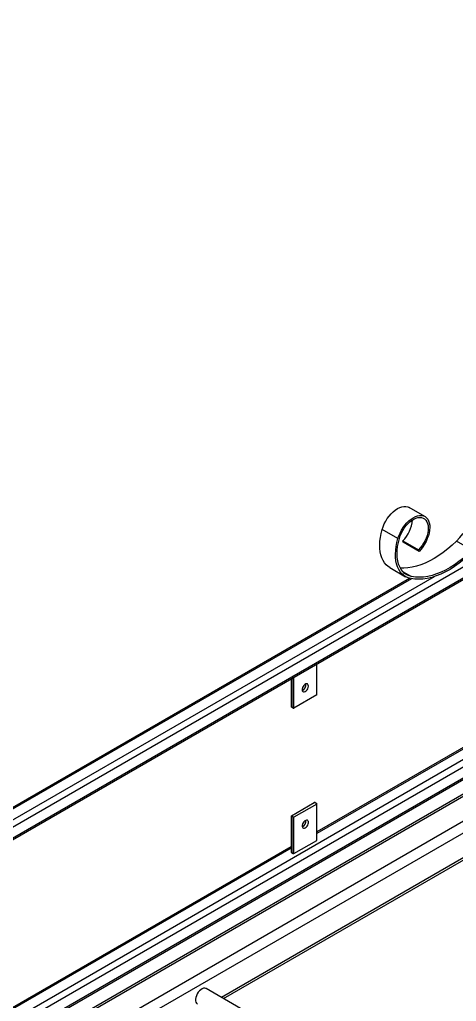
# Model space of a CAD drawing. Header units: millimetres. Extents: x 5333 to 11273, y -3184 to 1016.
# Drawn here: x 9513 to 9906, y -1076 to -194 of the extents above; entities that cross this region are included whole.
import ezdxf

# ---------------------------------------------------------------- set-up
doc = ezdxf.new("R2010")
doc.units = ezdxf.units.MM

# ---------------------------------------------------------------- blocks, each defined once
blk = doc.blocks.new('izometria')
for p, q in [((-1462.25, 2123.78), (-2981.76, 1246.59)), ((-1462.25, 2113.99), (-2981.76, 1236.79)), ((-2981.76, 1235.44), (-1463.35, 2111.99)), ((-1462.25, 1944.14), (-2981.76, 1066.95)), ((-1462.25, 1934.35), (-2981.76, 1057.15)), ((-2981.76, 1055.8), (-1463.35, 1932.35)), ((-1508.6, 1923.92), (-2942.86, 1095.94)), ((-1479.08, 1910.13), (-2981.76, 1042.65)), ((-1477.85, 1908.68), (-2981.76, 1040.49)), ((-1458.62, 1897.58), (-2981.76, 1018.28)), ((-1451.02, 1891.51), (-2981.76, 1007.83)), ((-2348.25, 1677.57), (-2362.39, 1685.73)), ((-2372.57, 1657.68), (-2386.71, 1665.85)), ((-2368.22, 1655.69), (-2354.08, 1647.53)), ((-2367.73, 1654.44), (-2368.22, 1655.69)), ((-2353.59, 1646.28), (-2367.73, 1654.44)), ((-2305.87, 1647.33), (-2320.02, 1655.49)), ((-2015.74, 1642.3), (-2445.37, 1394.28)), ((-2015.74, 1640.95), (-2445.37, 1392.93)), ((-2354.08, 1647.53), (-2353.59, 1646.28)), ((-2379.84, 1631.69), (-2365.69, 1623.53)), ((-2340.11, 1623.54), (-2981.76, 1253.12)), ((-2368.37, 1628.32), (-2360.2, 1623.6)), ((-2362.03, 1622.03), (-2981.76, 1264.27)), ((-2360.31, 1621.67), (-2981.76, 1262.92)), ((-2445.52, 1517.37), (-2445.52, 1545)), ((-2445.37, 1517.57), (-2445.37, 1545.09)), ((-2468.29, 1531.85), (-2468.29, 1506.55)), ((-2468.15, 1506.34), (-2468.15, 1531.94)), ((-2466.73, 1505.53), (-2466.73, 1532.76)), ((-2466.03, 1505.53), (-2466.03, 1533.16)), ((-2445.52, 1517.37), (-2466.03, 1505.53)), ((-2466.73, 1505.53), (-2468.15, 1506.34)), ((-2468.15, 1408.77), (-2447.64, 1420.61)), ((-2446.93, 1420.61), (-2445.52, 1419.79)), ((-2445.37, 1386.92), (-2445.37, 1419.59)), ((-2236.01, 1416.13), (-2531.14, 1245.76)), ((-2529.26, 1244.68), (-2234.14, 1415.05)), ((-2445.52, 1419.38), (-2466.03, 1407.54)), ((-2445.52, 1386.72), (-2445.52, 1419.38)), ((-2468.29, 1408.56), (-2468.29, 1375.9)), ((-2466.73, 1407.54), (-2468.15, 1408.36)), ((-2468.15, 1375.7), (-2468.15, 1408.36)), ((-2466.73, 1374.88), (-2466.73, 1407.54)), ((-2466.03, 1374.88), (-2466.03, 1407.54)), ((-2466.03, 1374.88), (-2445.52, 1386.72)), ((-2468.29, 1381.05), (-2897.92, 1133.03)), ((-2468.29, 1379.7), (-2897.92, 1131.68)), ((-2468.15, 1375.7), (-2466.73, 1374.88)), ((-2456.37, 1202.6), (-2544.76, 1253.62))]:
    blk.add_line(p, q)
at = {"flags": 128}
for points in [[(-2386.71, 1665.85), (-2385.87, 1668.39), (-2384.8, 1670.92), (-2383.52, 1673.38), (-2382.05, 1675.75), (-2380.43, 1677.97), (-2378.67, 1680.01), (-2376.8, 1681.83), (-2374.87, 1683.39), (-2372.91, 1684.68), (-2370.94, 1685.67), (-2369.01, 1686.34), (-2367.15, 1686.67), (-2365.39, 1686.67), (-2363.76, 1686.34), (-2362.39, 1685.73)], [(-2372.57, 1657.68), (-2371.73, 1660.22), (-2370.66, 1662.75), (-2369.38, 1665.22), (-2367.91, 1667.59), (-2366.28, 1669.81), (-2364.52, 1671.84), (-2362.66, 1673.66), (-2360.73, 1675.23), (-2358.77, 1676.52), (-2356.8, 1677.5), (-2354.87, 1678.17), (-2353.01, 1678.51), (-2351.24, 1678.51), (-2349.61, 1678.17), (-2348.15, 1677.5), (-2346.86, 1676.52), (-2345.79, 1675.23), (-2344.94, 1673.66), (-2344.34, 1671.85), (-2343.99, 1669.81), (-2343.9, 1667.59), (-2344.08, 1665.22), (-2344.51, 1662.75), (-2345.19, 1660.23), (-2346.11, 1657.68), (-2347.25, 1655.17), (-2348.59, 1652.73), (-2350.12, 1650.41), (-2351.79, 1648.25), (-2353.59, 1646.28)], [(-2371.25, 1657.84), (-2370.46, 1660.22), (-2369.45, 1662.59), (-2368.24, 1664.89), (-2366.84, 1667.09), (-2365.3, 1669.14), (-2363.63, 1671.01), (-2361.87, 1672.67), (-2360.05, 1674.07), (-2358.21, 1675.19), (-2356.38, 1676.02), (-2354.59, 1676.53), (-2352.88, 1676.72), (-2351.28, 1676.59), (-2349.82, 1676.13), (-2348.53, 1675.35), (-2347.43, 1674.28), (-2346.55, 1672.92), (-2345.89, 1671.31), (-2345.48, 1669.47), (-2345.32, 1667.45), (-2345.41, 1665.27), (-2345.75, 1662.98), (-2346.33, 1660.62), (-2347.15, 1658.24), (-2348.19, 1655.88), (-2349.43, 1653.59), (-2350.84, 1651.41), (-2352.4, 1649.37), (-2354.08, 1647.53)], [(-2379.84, 1631.69), (-2381.38, 1632.72), (-2383.1, 1634.25), (-2384.61, 1636.07), (-2385.91, 1638.16), (-2386.99, 1640.51), (-2387.82, 1643.1), (-2388.41, 1645.9), (-2388.75, 1648.9), (-2388.84, 1652.06), (-2388.68, 1655.36), (-2388.27, 1658.78), (-2387.61, 1662.28), (-2386.71, 1665.85)], [(-2360.99, 1621.79), (-2363.23, 1622.4), (-2365.32, 1623.32), (-2367.23, 1624.55), (-2368.96, 1626.09), (-2370.47, 1627.91), (-2371.77, 1630), (-2372.84, 1632.35), (-2373.68, 1634.94), (-2374.27, 1637.74), (-2374.61, 1640.73), (-2374.7, 1643.89), (-2374.54, 1647.2), (-2374.13, 1650.61), (-2373.47, 1654.12), (-2372.57, 1657.68)], [(-2360.2, 1623.6), (-2362.49, 1624.23), (-2364.61, 1625.21), (-2366.53, 1626.53), (-2368.24, 1628.17), (-2369.72, 1630.12), (-2370.96, 1632.37), (-2371.94, 1634.88), (-2372.66, 1637.65), (-2373.11, 1640.63), (-2373.29, 1643.81), (-2373.19, 1647.15), (-2372.81, 1650.63), (-2372.16, 1654.2), (-2371.25, 1657.84)], [(-2320.02, 1655.49), (-2323.88, 1651.83), (-2327.81, 1648.42), (-2331.8, 1645.29), (-2335.83, 1642.44), (-2339.88, 1639.89), (-2343.93, 1637.65), (-2347.97, 1635.73), (-2351.97, 1634.14), (-2355.93, 1632.88), (-2359.81, 1631.97), (-2363.62, 1631.39), (-2367.32, 1631.17), (-2370.4, 1631.26)], [(-2305.38, 1646.08), (-2309.33, 1642.33), (-2313.36, 1638.84), (-2317.44, 1635.63), (-2321.56, 1632.72), (-2325.71, 1630.11), (-2329.86, 1627.82), (-2333.99, 1625.85), (-2338.09, 1624.22), (-2342.14, 1622.93), (-2346.11, 1622), (-2350.01, 1621.41), (-2353.79, 1621.18), (-2357.46, 1621.31), (-2360.99, 1621.79)], [(-2305.87, 1647.33), (-2309.73, 1643.66), (-2313.67, 1640.26), (-2317.66, 1637.12), (-2321.68, 1634.28), (-2325.73, 1631.73), (-2329.79, 1629.49), (-2333.82, 1627.57), (-2337.83, 1625.97), (-2341.79, 1624.72), (-2345.67, 1623.8), (-2349.47, 1623.23), (-2353.17, 1623.01), (-2356.76, 1623.13), (-2360.2, 1623.6)], [(-2455.78, 1520.43), (-2454.94, 1521.05), (-2454.19, 1521.91), (-2453.57, 1522.93), (-2453.15, 1524.02), (-2452.96, 1525.08), (-2453.02, 1526.01), (-2453.33, 1526.74), (-2453.85, 1527.2), (-2454.55, 1527.34), (-2455.36, 1527.16), (-2456.2, 1526.68), (-2457.01, 1525.93), (-2457.7, 1524.98), (-2458.23, 1523.91), (-2458.54, 1522.83), (-2458.6, 1521.82), (-2458.41, 1520.98), (-2457.99, 1520.38), (-2457.37, 1520.07), (-2456.61, 1520.09), (-2455.78, 1520.43)], [(-2455.77, 1397.95), (-2454.93, 1398.58), (-2454.17, 1399.44), (-2453.56, 1400.46), (-2453.13, 1401.54), (-2452.95, 1402.6), (-2453.01, 1403.54), (-2453.32, 1404.26), (-2453.84, 1404.72), (-2454.54, 1404.87), (-2455.35, 1404.69), (-2456.19, 1404.2), (-2456.99, 1403.45), (-2457.69, 1402.5), (-2458.22, 1401.44), (-2458.52, 1400.35), (-2458.59, 1399.35), (-2458.4, 1398.5), (-2457.98, 1397.9), (-2457.36, 1397.6), (-2456.6, 1397.62), (-2455.77, 1397.95)], [(-2544.76, 1253.62), (-2545.09, 1253.79), (-2546.11, 1254), (-2547.24, 1253.86), (-2548.45, 1253.39), (-2549.67, 1252.61), (-2550.85, 1251.55), (-2551.93, 1250.27), (-2552.86, 1248.82), (-2553.6, 1247.26), (-2554.12, 1245.69), (-2554.38, 1244.15), (-2554.38, 1242.74), (-2554.12, 1241.51), (-2553.6, 1240.53), (-2552.86, 1239.83), (-2552.76, 1239.77)]]:
    blk.add_lwpolyline(points, dxfattribs=at)
for centre, radius, start, end in [((-2423.48, 1755.84), 144.14, 315.87508, 343.53388), ((-2389.36, 1676.97), 29.99, 314.81351, 355.19125), ((-2460.72, 1526.54), 5.62, 292.86565, 7.1399), ((-2445.62, 1517.59), 0.251, 294.37352, 354.30764), ((-2468.04, 1506.57), 0.252, 185.70341, 245.61598), ((-2466.38, 1506.21), 0.769, 242.60971, 297.38986), ((-2447.29, 1419.92), 0.769, 62.60971, 117.38986), ((-2445.6, 1419.59), 0.218, 290.78466, 69.21661), ((-2468.07, 1408.56), 0.218, 110.78466, 249.21661), ((-2466.38, 1408.23), 0.769, 242.60971, 297.38986), ((-2460.71, 1404.07), 5.62, 292.86618, 7.13917), ((-2445.62, 1386.95), 0.251, 294.37352, 354.30764), ((-2468.04, 1375.93), 0.252, 185.70341, 245.61598), ((-2466.38, 1375.56), 0.769, 242.60971, 297.38986)]:
    blk.add_arc(centre, radius, start, end)

msp = doc.modelspace()

# ---------------------------------------------------------------- block references
msp.add_blockref('izometria', (12225.79, -2318.12))

doc.saveas('drawing.dxf')
